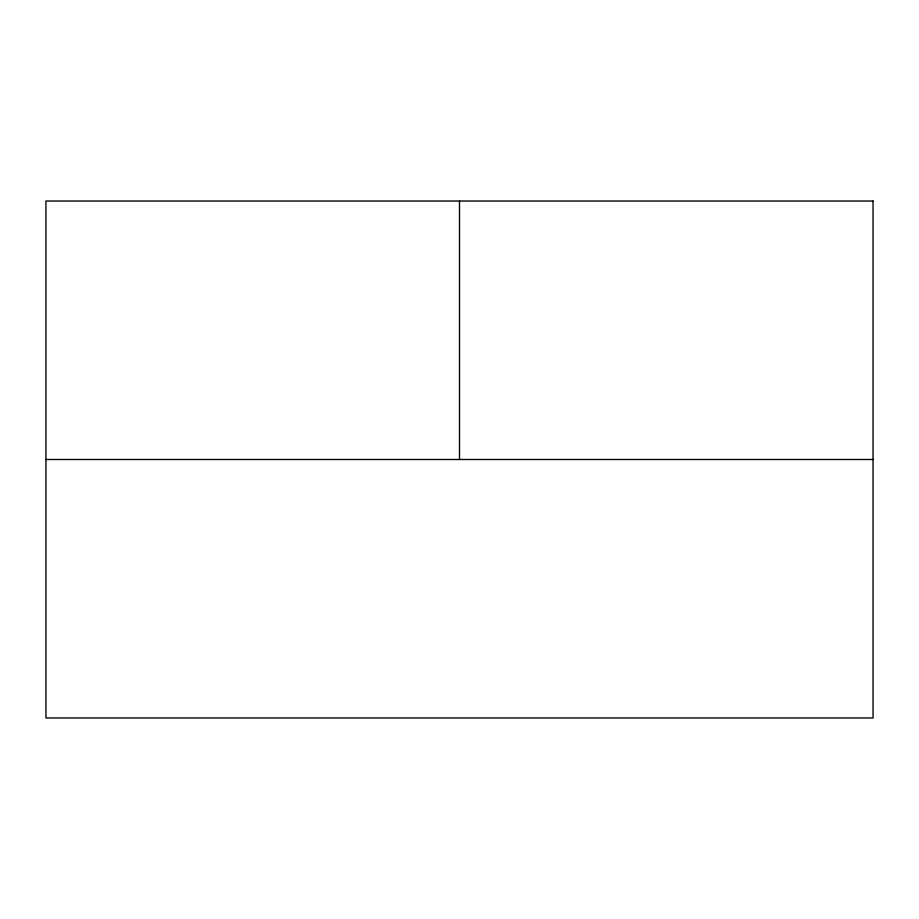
<?xml version="1.0" encoding="UTF-8"?>
<svg xmlns="http://www.w3.org/2000/svg" width="919" height="919" viewBox="0 0 919 919"><rect width="100%" height="100%" fill="white"/><g stroke="black" fill="none" stroke-linecap="round" stroke-linejoin="round"><path stroke-width="1.38" d="M45.95 459.5L873.05 459.5M459.5 201.031L459.5 459.5M873.05 201.031L45.95 201.031L45.95 717.969L873.05 717.969L873.05 201.031"/></g></svg>
